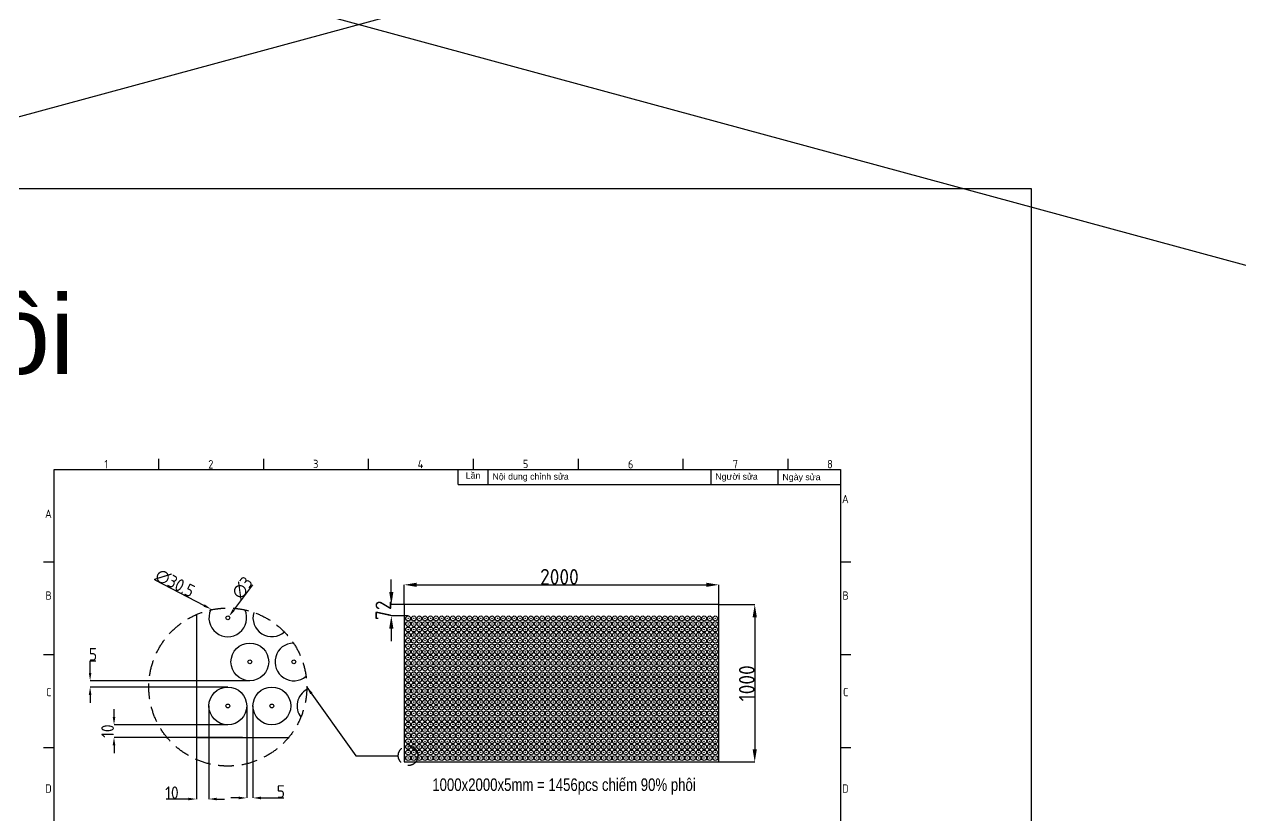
# Model space of a CAD drawing. Header units: millimetres. Extents: x -205945 to -46279, y 28253 to 108078.
# Drawn here: x -103459 to -95726, y 32605 to 37634 of the extents above; entities that cross this region are included whole.
import ezdxf

# ---------------------------------------------------------------- set-up
doc = ezdxf.new("R2010")
doc.units = ezdxf.units.MM
doc.header["$PDMODE"] = 2
doc.linetypes.add('CONTPVMNIL', pattern=[0])
doc.linetypes.add('DASHEDX2', pattern=[1.5, 1, -0.5])
doc.layers.get('0').update_dxf_attribs({"linetype": 'CONTPVMNIL'})
doc.layers.get('DEFPOINTS').update_dxf_attribs({"color": 6})
doc.layers.add('dim', color=82, linetype='Continuous', lineweight=9)
for name, color, linetype in [('FRAME050', 6, 'Continuous'), ('hatch', 4, 'DASHEDX2'), ('MAIN', 7, 'Continuous')]:
    doc.layers.add(name, color=color, linetype=linetype)
doc.styles.add('ISOCP', font='isocp')
doc.styles.add('SLDTEXTSTYLE3', font='TXT', dxfattribs={"width": 0.65, "bigfont": 'bigfont'})
doc.styles.get("Standard").update_dxf_attribs({"font": 'isocp.shx'})
doc.styles.add('style1', font='arial.ttf', dxfattribs={"width": 0.75})
doc.dimstyles.new('Dim20$0', dxfattribs={"dimtxt": 20, "dimasz": 10, "dimexe": 0, "dimexo": 0, "dimgap": 0.6, "dimtad": 1, "dimtoh": 1, "dimdsep": 46, "dimtxsty": 'ISOCP', "dimcen": 0, "dimclrd": 3, "dimclre": 3, "dimclrt": 7, "dimadec": 3, "dimazin": 2, "dimtp": 0.05, "dimtm": 0.05, "dimtfac": 0.7, "dimtofl": 0, "dimtmove": 0, "dimatfit": 3, "dimfxl": 0, "dimtolj": 1, "dimarcsym": 0})
doc.dimstyles.new('Dim20$3', dxfattribs={"dimtxt": 20, "dimasz": 10, "dimexe": 0, "dimexo": 0, "dimgap": 0.6, "dimtad": 1, "dimtoh": 1, "dimdsep": 46, "dimtxsty": 'ISOCP', "dimcen": 0, "dimclrd": 3, "dimclre": 3, "dimclrt": 7, "dimadec": 3, "dimazin": 2, "dimtp": 0.05, "dimtm": 0.05, "dimtfac": 0.7, "dimtofl": 0, "dimtmove": 0, "dimatfit": 3, "dimfxl": 0, "dimtolj": 1, "dimarcsym": 0})
doc.dimstyles.new('Dim7.5', dxfattribs={"dimtxt": 7.5, "dimasz": 4, "dimexe": 0, "dimexo": 0, "dimgap": 1, "dimtad": 1, "dimdsep": 46, "dimtxsty": 'Standard', "dimcen": 0, "dimclrd": 3, "dimclre": 3, "dimclrt": 7, "dimadec": 3, "dimazin": 2, "dimtp": 0.05, "dimtm": 0.05, "dimtfac": 0.7, "dimtofl": 0, "dimtmove": 0, "dimatfit": 3, "dimfxl": 0, "dimtolj": 1, "dimarcsym": 0})

# ---------------------------------------------------------------- blocks, each defined once
blk = doc.blocks.new('*D192')
at = {"color": 3, "lineweight": -2, "ltscale": 30, "transparency": 16777216}
for p, q in [((-101044, 33945.7), (-101044, 34071.7)), ((-100964, 34071.7), (-99124, 34071.7)), ((-99044, 33945.7), (-99044, 34071.7))]:
    blk.add_line(p, q, dxfattribs=at)
at = {"color": 3, "ltscale": 30, "transparency": 16777216}
for points in [[(-100964, 34085), (-100964, 34058.4), (-101044, 34071.7)], [(-99124, 34085), (-99124, 34058.4), (-99044, 34071.7)]]:
    blk.add_solid(points, dxfattribs=at)
at = {"layer": 'DEFPOINTS', "color": 0, "ltscale": 30, "transparency": 16777216}
for p in [(-99044, 34071.7), (-101044, 33945.7), (-99044, 33945.7)]:
    blk.add_point(p, dxfattribs=at)
at = {"color": 7, "ltscale": 30, "transparency": 16777216, "insert": (-100057.1, 34122.3), "char_height": 100, "attachment_point": 5, "style": 'ISOCP'}
blk.add_mtext('\\A1;2000', dxfattribs=at)
blk = doc.blocks.new('*D193')
at = {"color": 3, "lineweight": -2, "ltscale": 30, "transparency": 16777216}
for p, q in [((-99044, 33945.7), (-98815.5, 33945.7)), ((-98815.5, 33865.7), (-98815.5, 33025.7)), ((-99044, 32945.7), (-98815.5, 32945.7))]:
    blk.add_line(p, q, dxfattribs=at)
at = {"color": 3, "ltscale": 30, "transparency": 16777216}
for points in [[(-98828.8, 33865.7), (-98802.1, 33865.7), (-98815.5, 33945.7)], [(-98828.8, 33025.7), (-98802.1, 33025.7), (-98815.5, 32945.7)]]:
    blk.add_solid(points, dxfattribs=at)
at = {"layer": 'DEFPOINTS', "color": 0, "ltscale": 30, "transparency": 16777216}
for p in [(-99044, 33945.7), (-99044, 32945.7), (-98815.5, 32945.7)]:
    blk.add_point(p, dxfattribs=at)
at = {"color": 7, "ltscale": 30, "transparency": 16777216, "insert": (-98866.1, 33445.7), "char_height": 100, "attachment_point": 5, "rotation": 90, "style": 'ISOCP'}
blk.add_mtext('\\A1;1000', dxfattribs=at)
blk = doc.blocks.new('ẢERHAEEH')
at = {"layer": 'FRAME050'}
for p, q in [((-261.36, 213.96), (-261.36, 217.92)), ((-221.76, 213.96), (-221.76, 217.92)), ((-182.16, 213.96), (-182.16, 217.92)), ((-142.56, 213.96), (-142.56, 217.92)), ((-102.96, 213.96), (-102.96, 217.92)), ((-63.36, 213.96), (-63.36, 217.92)), ((-23.76, 213.96), (-23.76, 217.92)), ((-300.96, 178.96), (-304.92, 178.96)), ((0, 178.96), (-3.96, 178.96)), ((-300.96, 143.96), (-304.92, 143.96)), ((0, 143.96), (-3.96, 143.96)), ((-304.92, 108.96), (-300.96, 108.96)), ((-3.96, 108.96), (0, 108.96)), ((-300.96, 73.96), (-304.92, 73.96)), ((0, 73.96), (-3.96, 73.96)), ((-300.96, 38.96), (-304.92, 38.96)), ((0, 38.96), (-3.96, 38.96)), ((-261.36, 0), (-261.36, 3.96)), ((-221.76, 0), (-221.76, 3.96)), ((-182.16, 0), (-182.16, 3.96)), ((-182.16, 0), (-102.96, 0)), ((-174.24, 0), (-174.24, 3.96)), ((-166.32, 0), (-166.32, 3.96)), ((-158.4, 0), (-158.4, 3.96)), ((-150.48, 0), (-150.48, 3.96)), ((-142.56, 3.96), (-142.56, 0)), ((-134.64, 0), (-134.64, 3.96)), ((-126.72, 0), (-126.72, 3.96)), ((-118.8, 0), (-118.8, 3.96)), ((-110.88, 0), (-110.88, 3.96)), ((-102.96, 0), (-102.96, 3.96)), ((-63.36, 0), (-63.36, 3.96)), ((-23.76, 0), (-23.76, 3.96))]:
    blk.add_line(p, q, dxfattribs=at)
at = {"layer": 'MAIN', "color": 7, "linetype": 'Continuous'}
blk.add_lwpolyline([(-300.96, 213.96), (-3.96, 213.96), (-3.96, 3.96), (-300.96, 3.96)], close=True, dxfattribs=at)
at = {"layer": 'FRAME050', "style": 'ISOCP'}
for s, p in [('1', (-281.95, 214.36)), ('2', (-242.72, 214.28)), ('3', (-203.13, 214.42)), ('4', (-163.63, 214.36)), ('5', (-123.93, 214.42)), ('6', (-84.25, 214.28)), ('7', (-44.67, 214.36)), ('8', (-9.03, 214.36)), ('A', (-3.41, 201.17)), ('A', (-304.37, 195.59)), ('B', (-304.21, 164.74)), ('B', (-3.25, 164.74)), ('C', (-303.97, 128.3)), ('C', (-3.01, 128.3)), ('D', (-304.3, 91.87)), ('D', (-3.34, 91.87)), ('E', (-304.05, 55.44)), ('E', (-3.09, 55.44)), ('F', (-304.05, 19.01)), ('1', (-281.95, 0.4)), ('2', (-242.72, 0.32)), ('3', (-203.13, 0.46)), ('6', (-84.25, 0.32)), ('7', (-44.67, 0.4)), ('8', (-9.03, 0.4))]:
    blk.add_text(s, height=3.17, dxfattribs=at).set_placement(p)
blk = doc.blocks.new('*D194')
at = {"color": 3, "lineweight": -2, "ltscale": 50, "transparency": 16777216}
for p, q in [((-102889, 33231.9), (-102889, 33281.9)), ((-102165.5, 33181.9), (-102889, 33181.9)), ((-102071.9, 33101.9), (-102889, 33101.9)), ((-102889, 33051.9), (-102889, 33001.9))]:
    blk.add_line(p, q, dxfattribs=at)
at = {"color": 3, "ltscale": 50, "transparency": 16777216}
for points in [[(-102897.3, 33231.9), (-102880.6, 33231.9), (-102889, 33181.9)], [(-102897.3, 33051.9), (-102880.6, 33051.9), (-102889, 33101.9)]]:
    blk.add_solid(points, dxfattribs=at)
at = {"layer": 'DEFPOINTS', "color": 0, "ltscale": 50, "transparency": 16777216}
for p in [(-102165.5, 33181.9), (-102889, 33101.9), (-102071.9, 33101.9)]:
    blk.add_point(p, dxfattribs=at)
at = {"color": 7, "ltscale": 50, "transparency": 16777216, "insert": (-102929.6, 33141.9), "char_height": 80, "attachment_point": 5, "rotation": 90, "style": 'ISOCP'}
blk.add_mtext('\\A1;10', dxfattribs=at)
blk = doc.blocks.new('*D195')
at = {"color": 3, "lineweight": -2, "ltscale": 50, "transparency": 16777216}
for p, q in [((-102365.5, 33492.2), (-102365.5, 32710.3)), ((-102285.5, 33301.9), (-102285.5, 32710.3)), ((-102415.5, 32710.3), (-102557.1, 32710.3)), ((-102235.5, 32710.3), (-102185.5, 32710.3))]:
    blk.add_line(p, q, dxfattribs=at)
at = {"color": 3, "ltscale": 50, "transparency": 16777216}
for points in [[(-102415.5, 32718.6), (-102415.5, 32702), (-102365.5, 32710.3)], [(-102235.5, 32718.6), (-102235.5, 32702), (-102285.5, 32710.3)]]:
    blk.add_solid(points, dxfattribs=at)
at = {"layer": 'DEFPOINTS', "color": 0, "ltscale": 50, "transparency": 16777216}
for p in [(-102365.5, 33492.2), (-102285.5, 33301.9), (-102365.5, 32710.3)]:
    blk.add_point(p, dxfattribs=at)
at = {"color": 7, "ltscale": 50, "transparency": 16777216, "insert": (-102520.5, 32750.9), "char_height": 80, "attachment_point": 5, "style": 'ISOCP'}
blk.add_mtext('\\A1;10', dxfattribs=at)
blk = doc.blocks.new('*D196')
at = {"color": 3, "lineweight": -2, "ltscale": 50, "transparency": 16777216}
for p, q in [((-102045.5, 33301.9), (-102045.5, 32717.1)), ((-102005.5, 33301.9), (-102005.5, 32717.1)), ((-102095.5, 32717.1), (-102145.5, 32717.1)), ((-101955.5, 32717.1), (-101809.7, 32717.1))]:
    blk.add_line(p, q, dxfattribs=at)
at = {"color": 3, "ltscale": 50, "transparency": 16777216}
for points in [[(-102095.5, 32725.4), (-102095.5, 32708.7), (-102045.5, 32717.1)], [(-101955.5, 32725.4), (-101955.5, 32708.7), (-102005.5, 32717.1)]]:
    blk.add_solid(points, dxfattribs=at)
at = {"layer": 'DEFPOINTS', "color": 0, "ltscale": 50, "transparency": 16777216}
for p in [(-102045.5, 33301.9), (-102005.5, 33301.9), (-102005.5, 32717.1)]:
    blk.add_point(p, dxfattribs=at)
at = {"color": 7, "ltscale": 50, "transparency": 16777216, "insert": (-101828, 32757.7), "char_height": 80, "attachment_point": 5, "style": 'ISOCP'}
blk.add_mtext('\\A1;5', dxfattribs=at)
blk = doc.blocks.new('*D197')
at = {"color": 3, "lineweight": -2, "ltscale": 50, "transparency": 16777216}
for p, q in [((-103040.9, 33511.9), (-103040.9, 33589.3)), ((-103040.9, 33589.3), (-103005, 33589.3)), ((-102025.5, 33461.9), (-103040.9, 33461.9)), ((-102165.5, 33421.9), (-103040.9, 33421.9)), ((-103040.9, 33371.9), (-103040.9, 33321.9))]:
    blk.add_line(p, q, dxfattribs=at)
at = {"color": 3, "ltscale": 50, "transparency": 16777216}
for points in [[(-103049.2, 33511.9), (-103032.6, 33511.9), (-103040.9, 33461.9)], [(-103049.2, 33371.9), (-103032.6, 33371.9), (-103040.9, 33421.9)]]:
    blk.add_solid(points, dxfattribs=at)
at = {"layer": 'DEFPOINTS', "color": 0, "ltscale": 50, "transparency": 16777216}
for p in [(-103040.9, 33421.9), (-102165.5, 33421.9), (-102025.5, 33461.9)]:
    blk.add_point(p, dxfattribs=at)
at = {"color": 7, "ltscale": 50, "transparency": 16777216, "insert": (-103022.7, 33629.9), "char_height": 80, "attachment_point": 5, "style": 'ISOCP'}
blk.add_mtext('\\A1;5', dxfattribs=at)
blk = doc.blocks.new('*D269')
at = {"color": 3, "lineweight": -2, "ltscale": 50, "transparency": 16777216}
blk.add_line((-102628.7, 34102.5), (-102316.3, 33940.2), dxfattribs=at)
blk.add_arc((-102165.5, 33861.9), 120, 152.55175, 155.25911, dxfattribs=at)
at = {"color": 3, "ltscale": 50, "transparency": 16777216}
blk.add_solid([(-102312.5, 33947.6), (-102320.2, 33932.8), (-102271.9, 33917.2)], dxfattribs=at)
at = {"layer": 'DEFPOINTS', "color": 0, "ltscale": 50, "transparency": 16777216}
for p in [(-102271.9, 33917.2), (-102059, 33806.5)]:
    blk.add_point(p, dxfattribs=at)
at = {"color": 7, "ltscale": 50, "transparency": 16777216, "insert": (-102501.5, 34082.1), "char_height": 80, "attachment_point": 5, "rotation": 332.55175, "style": 'ISOCP'}
blk.add_mtext('\\A1;∅30.5', dxfattribs=at)
blk = doc.blocks.new('*D270')
at = {"color": 3, "lineweight": -2, "ltscale": 50, "transparency": 16777216}
blk.add_line((-102008.1, 34071.9), (-102128.3, 33911.5), dxfattribs=at)
at = {"color": 3, "ltscale": 50, "transparency": 16777216}
blk.add_solid([(-102135, 33916.5), (-102121.6, 33906.5), (-102158.3, 33871.5)], dxfattribs=at)
at = {"layer": 'DEFPOINTS', "color": 0, "ltscale": 50, "transparency": 16777216}
for p in [(-102158.3, 33871.5), (-102172.6, 33852.3)]:
    blk.add_point(p, dxfattribs=at)
at = {"color": 7, "ltscale": 50, "transparency": 16777216, "insert": (-102073.2, 34052.8), "char_height": 80, "attachment_point": 5, "rotation": 53.17517, "style": 'ISOCP'}
blk.add_mtext('\\A1;∅3', dxfattribs=at)
blk = doc.blocks.new('*U271')
at = {"ltscale": 30}
for radius in [15.2, 1.5]:
    blk.add_circle((0, 0), radius, dxfattribs=at)
blk = doc.blocks.new('*U272')
at = {"color": 0, "linetype": 'ByBlock', "lineweight": -2, "transparency": 16777216}
for p in [(0, 887.5), (0, 852), (35.5, 887.5), (35.5, 852), (71, 887.5), (71, 852), (106.5, 887.5), (106.5, 852), (142, 887.5), (142, 852), (177.5, 887.5), (177.5, 852), (213, 887.5), (213, 852), (248.5, 887.5), (248.5, 852), (284, 887.5), (284, 852), (319.5, 887.5), (319.5, 852), (355, 887.5), (355, 852), (390.5, 887.5), (390.5, 852), (426, 887.5), (426, 852), (461.5, 887.5), (461.5, 852), (497, 887.5), (497, 852), (532.5, 887.5), (532.5, 852), (568, 887.5), (568, 852), (603.5, 887.5), (603.5, 852), (639, 887.5), (639, 852), (674.5, 887.5), (674.5, 852), (710, 887.5), (710, 852), (745.5, 887.5), (745.5, 852), (781, 887.5), (781, 852), (816.5, 887.5), (816.5, 852), (852, 887.5), (852, 852), (887.5, 887.5), (887.5, 852), (923, 887.5), (923, 852), (958.5, 887.5), (958.5, 852), (994, 887.5), (994, 852), (1029.5, 887.5), (1029.5, 852), (1065, 887.5), (1065, 852), (1100.5, 887.5), (1100.5, 852), (1136, 887.5), (1136, 852), (1171.5, 887.5), (1171.5, 852), (1207, 887.5), (1207, 852), (1242.5, 887.5), (1242.5, 852), (1278, 887.5), (1278, 852), (1313.5, 887.5), (1313.5, 852), (1349, 887.5), (1349, 852), (1384.5, 887.5), (1384.5, 852), (1420, 887.5), (1420, 852), (1455.5, 887.5), (1455.5, 852), (1491, 887.5), (1491, 852), (1526.5, 887.5), (1526.5, 852), (1562, 887.5), (1562, 852), (1597.5, 887.5), (1597.5, 852), (1633, 887.5), (1633, 852), (1668.5, 887.5), (1668.5, 852), (1704, 887.5), (1704, 852), (1739.5, 887.5), (1739.5, 852), (1775, 887.5), (1775, 852), (1810.5, 887.5), (1810.5, 852), (1846, 887.5), (1846, 852), (1881.5, 887.5), (1881.5, 852), (1917, 887.5), (1917, 852), (1952.5, 887.5), (1952.5, 852), (0, 816.5), (0, 781), (35.5, 816.5), (35.5, 781), (71, 816.5), (71, 781), (106.5, 781), (106.5, 816.5), (142, 816.5), (142, 781), (177.5, 816.5), (177.5, 781), (213, 816.5), (213, 781), (248.5, 816.5), (248.5, 781), (284, 816.5), (284, 781), (319.5, 816.5), (319.5, 781), (355, 816.5), (355, 781), (390.5, 816.5), (390.5, 781), (426, 816.5), (426, 781), (461.5, 816.5), (461.5, 781), (497, 816.5), (497, 781), (532.5, 816.5), (532.5, 781), (568, 816.5), (568, 781), (603.5, 816.5), (603.5, 781), (639, 816.5), (639, 781), (674.5, 816.5), (674.5, 781), (710, 816.5), (710, 781), (745.5, 816.5), (745.5, 781), (781, 816.5), (781, 781), (816.5, 816.5), (816.5, 781), (852, 816.5), (852, 781), (887.5, 816.5), (887.5, 781), (923, 816.5), (923, 781), (958.5, 816.5), (958.5, 781), (994, 816.5), (994, 781), (1029.5, 816.5), (1029.5, 781), (1065, 816.5), (1065, 781), (1100.5, 816.5), (1100.5, 781), (1136, 816.5), (1136, 781), (1171.5, 816.5), (1171.5, 781), (1207, 816.5), (1207, 781), (1242.5, 816.5), (1242.5, 781), (1278, 816.5), (1278, 781), (1313.5, 816.5), (1313.5, 781), (1349, 816.5), (1349, 781), (1384.5, 816.5), (1384.5, 781), (1420, 816.5), (1420, 781), (1455.5, 816.5), (1455.5, 781), (1491, 816.5), (1491, 781), (1526.5, 816.5), (1526.5, 781), (1562, 816.5), (1562, 781), (1597.5, 816.5), (1597.5, 781), (1633, 816.5), (1633, 781), (1668.5, 816.5), (1668.5, 781), (1704, 816.5), (1704, 781), (1739.5, 816.5), (1739.5, 781), (1775, 816.5), (1775, 781), (1810.5, 816.5), (1810.5, 781), (1846, 816.5), (1846, 781), (1881.5, 816.5), (1881.5, 781), (1917, 816.5), (1917, 781), (1952.5, 816.5), (1952.5, 781), (0, 745.5), (0, 710), (35.5, 745.5), (35.5, 710), (71, 745.5), (71, 710), (106.5, 745.5), (106.5, 710), (142, 745.5), (142, 710), (177.5, 745.5), (177.5, 710), (213, 745.5), (213, 710), (248.5, 745.5), (248.5, 710), (284, 745.5), (284, 710), (319.5, 745.5), (319.5, 710), (355, 745.5), (355, 710), (390.5, 745.5), (390.5, 710), (426, 745.5), (426, 710), (461.5, 745.5), (461.5, 710), (497, 745.5), (497, 710), (532.5, 745.5), (532.5, 710), (568, 745.5), (568, 710), (603.5, 745.5), (603.5, 710), (639, 745.5), (639, 710), (674.5, 745.5), (674.5, 710), (710, 745.5), (710, 710), (745.5, 745.5), (745.5, 710), (781, 745.5), (781, 710), (816.5, 745.5), (816.5, 710), (852, 745.5), (852, 710), (887.5, 745.5), (887.5, 710), (923, 745.5), (923, 710), (958.5, 745.5), (958.5, 710), (994, 745.5), (994, 710), (1029.5, 745.5), (1029.5, 710), (1065, 745.5), (1065, 710), (1100.5, 745.5), (1100.5, 710), (1136, 745.5), (1136, 710), (1171.5, 745.5), (1171.5, 710), (1207, 745.5), (1207, 710), (1242.5, 745.5), (1242.5, 710), (1278, 745.5), (1278, 710), (1313.5, 745.5), (1313.5, 710), (1349, 745.5), (1349, 710), (1384.5, 745.5), (1384.5, 710), (1420, 745.5), (1420, 710), (1455.5, 745.5), (1455.5, 710), (1491, 745.5), (1491, 710), (1526.5, 745.5), (1526.5, 710), (1562, 745.5), (1562, 710), (1597.5, 745.5), (1597.5, 710), (1633, 745.5), (1633, 710), (1668.5, 745.5), (1668.5, 710), (1704, 745.5), (1704, 710), (1739.5, 745.5), (1739.5, 710), (1775, 745.5), (1775, 710), (1810.5, 745.5), (1810.5, 710), (1846, 745.5), (1846, 710), (1881.5, 745.5), (1881.5, 710), (1917, 745.5), (1917, 710), (1952.5, 745.5), (1952.5, 710), (0, 674.5), (0, 639), (0, 603.5), (35.5, 674.5), (35.5, 639), (35.5, 603.5), (71, 674.5), (71, 639), (71, 603.5), (106.5, 674.5), (106.5, 639), (106.5, 603.5), (142, 674.5), (142, 639), (142, 603.5), (177.5, 674.5), (177.5, 639), (177.5, 603.5), (213, 674.5), (213, 639), (213, 603.5), (248.5, 674.5), (248.5, 639), (248.5, 603.5), (284, 674.5), (284, 639), (284, 603.5), (319.5, 674.5), (319.5, 639), (319.5, 603.5), (355, 674.5), (355, 639), (355, 603.5), (390.5, 674.5), (390.5, 639), (390.5, 603.5), (426, 674.5), (426, 639), (426, 603.5), (461.5, 674.5), (461.5, 639), (461.5, 603.5), (497, 674.5), (497, 639), (497, 603.5), (532.5, 674.5), (532.5, 639), (532.5, 603.5), (568, 674.5), (568, 639), (568, 603.5), (603.5, 674.5), (603.5, 639), (603.5, 603.5), (639, 674.5), (639, 639), (639, 603.5), (674.5, 674.5), (674.5, 639), (674.5, 603.5), (710, 674.5), (710, 639), (710, 603.5), (745.5, 674.5), (745.5, 639), (745.5, 603.5), (781, 674.5), (781, 639), (781, 603.5), (816.5, 674.5), (816.5, 639), (816.5, 603.5), (852, 674.5), (852, 639), (852, 603.5), (887.5, 674.5), (887.5, 639), (887.5, 603.5), (923, 674.5), (923, 639), (923, 603.5), (958.5, 674.5), (958.5, 639), (958.5, 603.5), (994, 674.5), (994, 639), (994, 603.5), (1029.5, 674.5), (1029.5, 639), (1029.5, 603.5), (1065, 674.5), (1065, 639), (1065, 603.5), (1100.5, 674.5), (1100.5, 639), (1100.5, 603.5), (1136, 674.5), (1136, 639), (1136, 603.5), (1171.5, 674.5), (1171.5, 639), (1171.5, 603.5), (1207, 674.5), (1207, 639), (1207, 603.5), (1242.5, 674.5), (1242.5, 639), (1242.5, 603.5), (1278, 674.5), (1278, 639), (1278, 603.5), (1313.5, 674.5), (1313.5, 639), (1313.5, 603.5), (1349, 674.5), (1349, 639), (1349, 603.5), (1384.5, 674.5), (1384.5, 639), (1384.5, 603.5), (1420, 674.5), (1420, 639), (1420, 603.5), (1455.5, 674.5), (1455.5, 639), (1455.5, 603.5), (1491, 674.5), (1491, 639), (1491, 603.5), (1526.5, 674.5), (1526.5, 639), (1526.5, 603.5), (1562, 674.5), (1562, 639), (1562, 603.5), (1597.5, 674.5), (1597.5, 639), (1597.5, 603.5), (1633, 674.5), (1633, 639), (1633, 603.5), (1668.5, 674.5), (1668.5, 639), (1668.5, 603.5), (1704, 674.5), (1704, 639), (1704, 603.5), (1739.5, 674.5), (1739.5, 639), (1739.5, 603.5), (1775, 674.5), (1775, 639), (1775, 603.5), (1810.5, 674.5), (1810.5, 639), (1810.5, 603.5), (1846, 674.5), (1846, 639), (1846, 603.5), (1881.5, 674.5), (1881.5, 639), (1881.5, 603.5), (1917, 674.5), (1917, 639), (1917, 603.5), (1952.5, 674.5), (1952.5, 639), (1952.5, 603.5), (0, 568), (0, 532.5), (35.5, 568), (35.5, 532.5), (71, 568), (71, 532.5), (106.5, 568), (106.5, 532.5), (142, 568), (142, 532.5), (177.5, 568), (177.5, 532.5), (213, 568), (213, 532.5), (248.5, 568), (248.5, 532.5), (284, 568), (284, 532.5), (319.5, 568), (319.5, 532.5), (355, 568), (355, 532.5), (390.5, 568), (390.5, 532.5), (426, 568), (426, 532.5), (461.5, 568), (461.5, 532.5), (497, 568), (497, 532.5), (532.5, 568), (532.5, 532.5), (568, 568), (568, 532.5), (603.5, 568), (603.5, 532.5), (639, 568), (639, 532.5), (674.5, 568), (674.5, 532.5), (710, 568), (710, 532.5), (745.5, 568), (745.5, 532.5), (781, 568), (781, 532.5), (816.5, 568), (816.5, 532.5), (852, 568), (852, 532.5), (887.5, 568), (887.5, 532.5), (923, 568), (923, 532.5), (958.5, 568), (958.5, 532.5), (994, 568), (994, 532.5), (1029.5, 568), (1029.5, 532.5), (1065, 568), (1065, 532.5), (1100.5, 568), (1100.5, 532.5), (1136, 568), (1136, 532.5), (1171.5, 568), (1171.5, 532.5), (1207, 568), (1207, 532.5), (1242.5, 568), (1242.5, 532.5), (1278, 568), (1278, 532.5), (1313.5, 568), (1313.5, 532.5), (1349, 568), (1349, 532.5), (1384.5, 568), (1384.5, 532.5), (1420, 568), (1420, 532.5), (1455.5, 568), (1455.5, 532.5), (1491, 568), (1491, 532.5), (1526.5, 568), (1526.5, 532.5), (1562, 568), (1562, 532.5), (1597.5, 568), (1597.5, 532.5), (1633, 568), (1633, 532.5), (1668.5, 568), (1668.5, 532.5), (1704, 568), (1704, 532.5), (1739.5, 568), (1739.5, 532.5), (1775, 568), (1775, 532.5), (1810.5, 568), (1810.5, 532.5), (1846, 568), (1846, 532.5), (1881.5, 568), (1881.5, 532.5), (1917, 568), (1917, 532.5), (1952.5, 568), (1952.5, 532.5), (0, 497), (0, 461.5), (35.5, 497), (35.5, 461.5), (71, 497), (71, 461.5), (106.5, 497), (106.5, 461.5), (142, 497), (142, 461.5), (177.5, 497), (177.5, 461.5), (213, 497), (213, 461.5), (248.5, 497), (248.5, 461.5), (284, 497), (284, 461.5), (319.5, 461.5), (319.5, 497), (355, 497), (355, 461.5), (390.5, 461.5), (390.5, 497), (426, 497), (426, 461.5), (461.5, 461.5), (461.5, 497), (497, 497), (497, 461.5), (532.5, 497), (532.5, 461.5), (568, 497), (568, 461.5), (603.5, 497), (603.5, 461.5), (639, 497), (639, 461.5), (674.5, 497), (674.5, 461.5), (710, 497), (710, 461.5), (745.5, 497), (745.5, 461.5), (781, 497), (781, 461.5), (816.5, 497), (816.5, 461.5), (852, 497), (852, 461.5), (887.5, 497), (887.5, 461.5), (923, 497), (923, 461.5), (958.5, 497), (958.5, 461.5), (994, 497), (994, 461.5), (1029.5, 497), (1029.5, 461.5), (1065, 497), (1065, 461.5), (1100.5, 497), (1100.5, 461.5), (1136, 497), (1136, 461.5), (1171.5, 497), (1171.5, 461.5), (1207, 497), (1207, 461.5), (1242.5, 497), (1242.5, 461.5), (1278, 497), (1278, 461.5), (1313.5, 497), (1313.5, 461.5), (1349, 497), (1349, 461.5), (1384.5, 497), (1384.5, 461.5), (1420, 497), (1420, 461.5), (1455.5, 497), (1455.5, 461.5), (1491, 497), (1491, 461.5), (1526.5, 497), (1526.5, 461.5), (1562, 497), (1562, 461.5), (1597.5, 497), (1597.5, 461.5), (1633, 497), (1633, 461.5), (1668.5, 497), (1668.5, 461.5), (1704, 497), (1704, 461.5), (1739.5, 497), (1739.5, 461.5), (1775, 497), (1775, 461.5), (1810.5, 497), (1810.5, 461.5), (1846, 497), (1846, 461.5), (1881.5, 497), (1881.5, 461.5), (1917, 497), (1917, 461.5), (1952.5, 497), (1952.5, 461.5), (0, 426), (0, 390.5), (35.5, 426), (35.5, 390.5), (71, 426), (71, 390.5), (106.5, 426), (106.5, 390.5), (142, 426), (142, 390.5), (177.5, 426), (177.5, 390.5), (213, 426), (213, 390.5), (248.5, 426), (248.5, 390.5), (284, 426), (284, 390.5), (319.5, 426), (319.5, 390.5), (355, 426), (355, 390.5), (390.5, 426), (390.5, 390.5), (426, 426), (426, 390.5), (461.5, 426), (461.5, 390.5), (497, 426), (497, 390.5), (532.5, 426), (532.5, 390.5), (568, 426), (568, 390.5), (603.5, 426), (603.5, 390.5), (639, 426), (639, 390.5), (674.5, 426), (674.5, 390.5), (710, 426), (710, 390.5), (745.5, 426), (745.5, 390.5), (781, 426), (781, 390.5), (816.5, 426), (816.5, 390.5), (852, 426), (852, 390.5), (887.5, 426), (887.5, 390.5), (923, 426), (923, 390.5), (958.5, 426), (958.5, 390.5), (994, 426), (994, 390.5), (1029.5, 426), (1029.5, 390.5), (1065, 426), (1065, 390.5), (1100.5, 426), (1100.5, 390.5), (1136, 426), (1136, 390.5), (1171.5, 426), (1171.5, 390.5), (1207, 426), (1207, 390.5), (1242.5, 426), (1242.5, 390.5), (1278, 426), (1278, 390.5), (1313.5, 426), (1313.5, 390.5), (1349, 426), (1349, 390.5), (1384.5, 426), (1384.5, 390.5), (1420, 426), (1420, 390.5), (1455.5, 426), (1455.5, 390.5), (1491, 426), (1491, 390.5), (1526.5, 426), (1526.5, 390.5), (1562, 426), (1562, 390.5), (1597.5, 426), (1597.5, 390.5), (1633, 426), (1633, 390.5), (1668.5, 426), (1668.5, 390.5), (1704, 426), (1704, 390.5), (1739.5, 426), (1739.5, 390.5), (1775, 426), (1775, 390.5), (1810.5, 426), (1810.5, 390.5), (1846, 426), (1846, 390.5), (1881.5, 426), (1881.5, 390.5), (1917, 426), (1917, 390.5), (1952.5, 426), (1952.5, 390.5), (0, 355), (0, 319.5), (35.5, 355), (35.5, 319.5), (71, 355), (71, 319.5), (106.5, 355), (106.5, 319.5), (142, 355), (142, 319.5), (177.5, 355), (177.5, 319.5), (213, 355), (213, 319.5), (248.5, 355), (248.5, 319.5), (284, 355), (284, 319.5), (319.5, 355), (319.5, 319.5), (355, 355), (355, 319.5), (390.5, 355), (390.5, 319.5), (426, 355), (426, 319.5), (461.5, 355), (461.5, 319.5), (497, 355), (497, 319.5), (532.5, 355), (532.5, 319.5), (568, 355), (568, 319.5), (603.5, 355), (603.5, 319.5), (639, 355), (639, 319.5), (674.5, 355), (674.5, 319.5), (710, 355), (710, 319.5), (745.5, 355), (745.5, 319.5), (781, 355), (781, 319.5), (816.5, 355), (816.5, 319.5), (852, 355), (852, 319.5), (887.5, 355), (887.5, 319.5), (923, 355), (923, 319.5), (958.5, 355), (958.5, 319.5), (994, 355), (994, 319.5), (1029.5, 355), (1029.5, 319.5), (1065, 355), (1065, 319.5), (1100.5, 355), (1100.5, 319.5), (1136, 355), (1136, 319.5), (1171.5, 355), (1171.5, 319.5), (1207, 355), (1207, 319.5), (1242.5, 355), (1242.5, 319.5), (1278, 355), (1278, 319.5), (1313.5, 355), (1313.5, 319.5), (1349, 355), (1349, 319.5), (1384.5, 355), (1384.5, 319.5), (1420, 355), (1420, 319.5), (1455.5, 355), (1455.5, 319.5), (1491, 355), (1491, 319.5), (1526.5, 355), (1526.5, 319.5), (1562, 355), (1562, 319.5), (1597.5, 355), (1597.5, 319.5), (1633, 355), (1633, 319.5), (1668.5, 355), (1668.5, 319.5), (1704, 355), (1704, 319.5), (1739.5, 355), (1739.5, 319.5), (1775, 355), (1775, 319.5), (1810.5, 355), (1810.5, 319.5), (1846, 355), (1846, 319.5), (1881.5, 355), (1881.5, 319.5), (1917, 355), (1917, 319.5), (1952.5, 355), (1952.5, 319.5), (0, 284), (0, 248.5), (35.5, 284), (35.5, 248.5), (71, 284), (71, 248.5), (106.5, 284), (106.5, 248.5), (142, 284), (142, 248.5), (177.5, 284), (177.5, 248.5), (213, 284), (213, 248.5), (248.5, 284), (248.5, 248.5), (284, 284), (284, 248.5), (319.5, 284), (319.5, 248.5), (355, 284), (355, 248.5), (390.5, 284), (390.5, 248.5), (426, 284), (426, 248.5), (461.5, 284), (461.5, 248.5), (497, 284), (497, 248.5), (532.5, 284), (532.5, 248.5), (568, 284), (568, 248.5), (603.5, 284), (603.5, 248.5), (639, 284), (639, 248.5), (674.5, 284), (674.5, 248.5), (710, 284), (710, 248.5), (745.5, 284), (745.5, 248.5), (781, 284), (781, 248.5), (816.5, 284), (816.5, 248.5), (852, 284), (852, 248.5), (887.5, 284), (887.5, 248.5), (923, 284), (923, 248.5), (958.5, 284), (958.5, 248.5), (994, 284), (994, 248.5), (1029.5, 284), (1029.5, 248.5), (1065, 284), (1065, 248.5), (1100.5, 284), (1100.5, 248.5), (1136, 284), (1136, 248.5), (1171.5, 284), (1171.5, 248.5), (1207, 284), (1207, 248.5), (1242.5, 284), (1242.5, 248.5), (1278, 284), (1278, 248.5), (1313.5, 284), (1313.5, 248.5), (1349, 284), (1349, 248.5), (1384.5, 284), (1384.5, 248.5), (1420, 284), (1420, 248.5), (1455.5, 284), (1455.5, 248.5), (1491, 284), (1491, 248.5), (1526.5, 284), (1526.5, 248.5), (1562, 284), (1562, 248.5), (1597.5, 284), (1597.5, 248.5), (1633, 284), (1633, 248.5), (1668.5, 284), (1668.5, 248.5), (1704, 284), (1704, 248.5), (1739.5, 284), (1739.5, 248.5), (1775, 284), (1775, 248.5), (1810.5, 284), (1810.5, 248.5), (1846, 284), (1846, 248.5), (1881.5, 284), (1881.5, 248.5), (1917, 284), (1917, 248.5), (1952.5, 284), (1952.5, 248.5), (0, 213), (0, 177.5), (0, 142), (35.5, 213), (35.5, 177.5), (35.5, 142), (71, 213), (71, 177.5), (71, 142), (106.5, 213), (106.5, 177.5), (106.5, 142), (142, 213), (142, 177.5), (142, 142), (177.5, 213), (177.5, 177.5), (177.5, 142), (213, 213), (213, 177.5), (213, 142), (248.5, 213), (248.5, 177.5), (248.5, 142), (284, 213), (284, 177.5), (284, 142), (319.5, 213), (319.5, 177.5), (319.5, 142), (355, 213), (355, 177.5), (355, 142), (390.5, 213), (390.5, 177.5), (390.5, 142), (426, 213), (426, 177.5), (426, 142), (461.5, 213), (461.5, 177.5), (461.5, 142), (497, 213), (497, 177.5), (497, 142), (532.5, 213), (532.5, 177.5), (532.5, 142), (568, 213), (568, 177.5), (568, 142), (603.5, 213), (603.5, 177.5), (603.5, 142), (639, 213), (639, 177.5), (639, 142), (674.5, 213), (674.5, 177.5), (674.5, 142), (710, 213), (710, 177.5), (710, 142), (745.5, 213), (745.5, 177.5), (745.5, 142), (781, 213), (781, 177.5), (781, 142), (816.5, 213), (816.5, 177.5), (816.5, 142), (852, 213), (852, 177.5), (852, 142), (887.5, 213), (887.5, 177.5), (887.5, 142), (923, 213), (923, 177.5), (923, 142), (958.5, 213), (958.5, 177.5), (958.5, 142), (994, 213), (994, 177.5), (994, 142), (1029.5, 213), (1029.5, 177.5), (1029.5, 142), (1065, 213), (1065, 177.5), (1065, 142), (1100.5, 213), (1100.5, 177.5), (1100.5, 142), (1136, 213), (1136, 177.5), (1136, 142), (1171.5, 213), (1171.5, 177.5), (1171.5, 142), (1207, 213), (1207, 177.5), (1207, 142), (1242.5, 213), (1242.5, 177.5), (1242.5, 142), (1278, 213), (1278, 177.5), (1278, 142), (1313.5, 213), (1313.5, 177.5), (1313.5, 142), (1349, 213), (1349, 177.5), (1349, 142), (1384.5, 213), (1384.5, 177.5), (1384.5, 142), (1420, 213), (1420, 177.5), (1420, 142), (1455.5, 213), (1455.5, 177.5), (1455.5, 142), (1491, 213), (1491, 177.5), (1491, 142), (1526.5, 213), (1526.5, 177.5), (1526.5, 142), (1562, 213), (1562, 177.5), (1562, 142), (1597.5, 213), (1597.5, 177.5), (1597.5, 142), (1633, 213), (1633, 177.5), (1633, 142), (1668.5, 213), (1668.5, 177.5), (1668.5, 142), (1704, 213), (1704, 177.5), (1704, 142), (1739.5, 213), (1739.5, 177.5), (1739.5, 142), (1775, 213), (1775, 177.5), (1775, 142), (1810.5, 213), (1810.5, 177.5), (1810.5, 142), (1846, 213), (1846, 177.5), (1846, 142), (1881.5, 213), (1881.5, 177.5), (1881.5, 142), (1917, 213), (1917, 177.5), (1917, 142), (1952.5, 213), (1952.5, 177.5), (1952.5, 142), (0, 106.5), (0, 71), (35.5, 106.5), (35.5, 71), (71, 106.5), (71, 71), (106.5, 106.5), (106.5, 71), (142, 106.5), (142, 71), (177.5, 106.5), (177.5, 71), (213, 106.5), (213, 71), (248.5, 106.5), (248.5, 71), (284, 106.5), (284, 71), (319.5, 106.5), (319.5, 71), (355, 106.5), (355, 71), (390.5, 106.5), (390.5, 71), (426, 106.5), (426, 71), (461.5, 106.5), (461.5, 71), (497, 106.5), (497, 71), (532.5, 106.5), (532.5, 71), (568, 106.5), (568, 71), (603.5, 106.5), (603.5, 71), (639, 106.5), (639, 71), (674.5, 106.5), (674.5, 71), (710, 106.5), (710, 71), (745.5, 106.5), (745.5, 71), (781, 106.5), (781, 71), (816.5, 106.5), (816.5, 71), (852, 106.5), (852, 71), (887.5, 106.5), (887.5, 71), (923, 106.5), (923, 71), (958.5, 106.5), (958.5, 71), (994, 106.5), (994, 71), (1029.5, 106.5), (1029.5, 71), (1065, 106.5), (1065, 71), (1100.5, 106.5), (1100.5, 71), (1136, 106.5), (1136, 71), (1171.5, 106.5), (1171.5, 71), (1207, 106.5), (1207, 71), (1242.5, 106.5), (1242.5, 71), (1278, 106.5), (1278, 71), (1313.5, 106.5), (1313.5, 71), (1349, 106.5), (1349, 71), (1384.5, 106.5), (1384.5, 71), (1420, 106.5), (1420, 71), (1455.5, 106.5), (1455.5, 71), (1491, 106.5), (1491, 71), (1526.5, 106.5), (1526.5, 71), (1562, 106.5), (1562, 71), (1597.5, 106.5), (1597.5, 71), (1633, 106.5), (1633, 71), (1668.5, 106.5), (1668.5, 71), (1704, 106.5), (1704, 71), (1739.5, 106.5), (1739.5, 71), (1775, 106.5), (1775, 71), (1810.5, 106.5), (1810.5, 71), (1846, 106.5), (1846, 71), (1881.5, 106.5), (1881.5, 71), (1917, 106.5), (1917, 71), (1952.5, 106.5), (1952.5, 71), (0, 35.5), (0, 0), (35.5, 35.5), (35.5, 0), (71, 35.5), (71, 0), (106.5, 35.5), (106.5, 0), (142, 35.5), (142, 0), (177.5, 35.5), (177.5, 0), (213, 35.5), (213, 0), (248.5, 35.5), (248.5, 0), (284, 35.5), (284, 0), (319.5, 35.5), (319.5, 0), (355, 35.5), (355, 0), (390.5, 35.5), (390.5, 0), (426, 35.5), (426, 0), (461.5, 35.5), (461.5, 0), (497, 35.5), (497, 0), (532.5, 35.5), (532.5, 0), (568, 35.5), (568, 0), (603.5, 35.5), (603.5, 0), (639, 35.5), (639, 0), (674.5, 35.5), (674.5, 0), (710, 35.5), (710, 0), (745.5, 35.5), (745.5, 0), (781, 35.5), (781, 0), (816.5, 35.5), (816.5, 0), (852, 35.5), (852, 0), (887.5, 35.5), (887.5, 0), (923, 35.5), (923, 0), (958.5, 35.5), (958.5, 0), (994, 35.5), (994, 0), (1029.5, 35.5), (1029.5, 0), (1065, 35.5), (1065, 0), (1100.5, 35.5), (1100.5, 0), (1136, 35.5), (1136, 0), (1171.5, 35.5), (1171.5, 0), (1207, 35.5), (1207, 0), (1242.5, 35.5), (1242.5, 0), (1278, 35.5), (1278, 0), (1313.5, 35.5), (1313.5, 0), (1349, 35.5), (1349, 0), (1384.5, 35.5), (1384.5, 0), (1420, 35.5), (1420, 0), (1455.5, 35.5), (1455.5, 0), (1491, 35.5), (1491, 0), (1526.5, 35.5), (1526.5, 0), (1562, 35.5), (1562, 0), (1597.5, 35.5), (1597.5, 0), (1633, 35.5), (1633, 0), (1668.5, 35.5), (1668.5, 0), (1704, 35.5), (1704, 0), (1739.5, 35.5), (1739.5, 0), (1775, 35.5), (1775, 0), (1810.5, 35.5), (1810.5, 0), (1846, 35.5), (1846, 0), (1881.5, 35.5), (1881.5, 0), (1917, 35.5), (1917, 0), (1952.5, 35.5), (1952.5, 0)]:
    blk.add_blockref('*U271', p, dxfattribs=at)
blk = doc.blocks.new('*D273')
at = {"color": 3, "lineweight": -2, "ltscale": 30, "transparency": 16777216}
for p, q in [((-101126, 34025.7), (-101126, 34105.7)), ((-101018.4, 33945.7), (-101126, 33945.7)), ((-101018.7, 33873.7), (-101126, 33873.7)), ((-101126, 33793.7), (-101126, 33713.7))]:
    blk.add_line(p, q, dxfattribs=at)
at = {"color": 3, "ltscale": 30, "transparency": 16777216}
for points in [[(-101139.4, 34025.7), (-101112.7, 34025.7), (-101126, 33945.7)], [(-101139.4, 33793.7), (-101112.7, 33793.7), (-101126, 33873.7)]]:
    blk.add_solid(points, dxfattribs=at)
at = {"layer": 'DEFPOINTS', "color": 0, "ltscale": 30, "transparency": 16777216}
for p in [(-101126, 33873.7), (-101018.7, 33873.7), (-101018.4, 33945.7)]:
    blk.add_point(p, dxfattribs=at)
at = {"color": 7, "ltscale": 30, "transparency": 16777216, "insert": (-101176.6, 33909.7), "char_height": 100, "attachment_point": 5, "rotation": 90, "style": 'ISOCP'}
blk.add_mtext('\\A1;72', dxfattribs=at)

msp = doc.modelspace()

# ---------------------------------------------------------------- linework, layer by layer
at = {"ltscale": 30}
for p, q in [((-135875.365, 47014.308), (-66788.624, 28252.757)), ((-135875.365, 28252.757), (-66788.624, 47014.308))]:
    msp.add_line(p, q, dxfattribs=at)
for points in [[(-112702.015, 36590.465), (-97059.175, 36590.465), (-97059.175, 30931.2), (-112702.015, 30931.2)], [(-101043.96, 32945.717), (-99043.96, 32945.717), (-99043.96, 33945.717), (-101043.96, 33945.717)]]:
    msp.add_lwpolyline(points, close=True, dxfattribs=at)
msp.add_lwpolyline([(-102365.456, 33882.502), (-102365.456, 33101.856), (-101778.422, 33101.856)], dxfattribs=at)
for centre, radius in [((-102165.456, 33861.856), 12), ((-102025.456, 33581.856), 120), ((-102025.456, 33581.856), 12), ((-101745.456, 33581.856), 12), ((-102165.456, 33301.856), 120), ((-101885.456, 33301.856), 120), ((-102165.456, 33301.856), 12), ((-101885.456, 33301.856), 12)]:
    msp.add_circle(centre, radius, dxfattribs=at)
for centre, start, end in [((-102165.456, 33861.856), 155.2591111, 24.7408889), ((-101885.456, 33861.856), 163.3877209, 311.6698945), ((-101745.456, 33581.856), 91.4735301, 310.235386), ((-101605.456, 33301.856), 118.921129, 216.8893569)]:
    msp.add_arc(centre, 120, start, end, dxfattribs=at)
at = {"layer": 'hatch', "ltscale": 100}
for centre, radius in [((-102165.456, 33421.856), 502.19), ((-101018.96, 32985.717), 62.774)]:
    msp.add_circle(centre, radius, dxfattribs=at)
at = {"layer": 'MAIN'}
for p, q in [((-100701.556, 34709.42, 0), (-100701.556, 34805.42, 0)), ((-100509.556, 34709.42, 0), (-100509.556, 34805.42, 0)), ((-99093.003, 34709.42, 0), (-99093.003, 34805.42, 0)), ((-98666.316, 34709.42, 0), (-98666.316, 34805.42, 0)), ((-100701.556, 34709.42, 0), (-98270.316, 34709.42, 0))]:
    msp.add_line(p, q, dxfattribs=at)

# ---------------------------------------------------------------- block references
at = {"xscale": 16.83501683501684, "yscale": 16.83501683501684, "zscale": 16.83501683501684}
msp.add_blockref('ẢERHAEEH', (-98203.649, 31203.4, 0), dxfattribs=at)
msp.add_blockref('*U272', (-101018.71, 32970.967))

# ---------------------------------------------------------------- texts
at = {"ltscale": 30, "attachment_point": 1, "style": 'style1'}
for s, insert, char_height, width in [('{\\W1;Layout cắt phôi}', (-107877.209, 35911.791), 500, 7406.485), ('1000x2000x5mm = 1456pcs chiếm 90% phôi', (-100865.589, 32841.444), 80, 2109.29244)]:
    msp.add_mtext(s, dxfattribs=dict(at, insert=insert, char_height=char_height, width=width))
at = {"insert": (-100653.223, 34786.487, 0), "char_height": 40, "width": 24.50884, "attachment_point": 1}
msp.add_mtext('{\\fArial|b0|i0|c0|p34;Lần}', dxfattribs=at)
at = {"color": 0, "char_height": 40, "width": 733.01371, "attachment_point": 1, "style": 'SLDTEXTSTYLE3'}
for s, insert in [('{\\fArial|b0|i0|c0|p34;\\W1;\\C256;Nội dung chỉnh sửa}', (-100482.758, 34779.875, 0)), ('{\\fArial|b0|i0|c0|p34;\\W1;\\C256;Người sửa}', (-99066.205, 34779.875, 0)), ('{\\fArial|b0|i0|c0|p34;\\W1;\\C256;Ngày sửa}', (-98639.518, 34776.407, 0))]:
    msp.add_mtext(s, dxfattribs=dict(at, insert=insert))

# ---------------------------------------------------------------- dimensions: what is measured, and where the dimension line sits
at = {"ltscale": 50}
dim = msp.add_diameter_dim_2p(p1=(-102058.964, 33806.542), p2=(-102271.947, 33917.17), text='<>.5', dimstyle='Dim20$3', override={"dimtxt": 80, "dimasz": 50, "dimtad": 3, "dimtoh": 0, "dimlfac": 0.125}, dxfattribs=at)
dim.commit()
dim.dimension.update_dxf_attribs({"geometry": '*D269', "text_midpoint": (-102520.184, 34046.109), "dimtype": 163})
at = {"ltscale": 30}
dim = msp.add_linear_dim(base=(-99043.96, 34071.714), p1=(-101043.96, 33945.717), p2=(-99043.96, 33945.717), dimstyle='Dim20$0', override={"dimtxt": 100, "dimasz": 80}, dxfattribs=at)
dim.commit()
dim.dimension.update_dxf_attribs({"geometry": '*D192', "text_midpoint": (-100057.061, 34071.714), "dimtype": 160})
at = {"ltscale": 50}
dim = msp.add_diameter_dim_2p(p1=(-102172.648, 33852.25), p2=(-102158.263, 33871.462), dimstyle='Dim20$3', override={"dimtxt": 80, "dimasz": 50, "dimtad": 3, "dimtoh": 0, "dimlfac": 0.125}, dxfattribs=at)
dim.commit()
dim.dimension.update_dxf_attribs({"geometry": '*D270', "text_midpoint": (-102040.668, 34028.512), "dimtype": 163})
at = {"ltscale": 30}
for base, p1, p2, picture, middle in [((-101126.029, 33873.717), (-101018.398, 33945.717), (-101018.71, 33873.717), '*D273', (-101126.029, 33909.717)), ((-98815.455, 32945.717), (-99043.96, 33945.717), (-99043.96, 32945.717), '*D193', (-98815.455, 33445.717))]:
    dim = msp.add_linear_dim(base=base, p1=p1, p2=p2, angle=90, dimstyle='Dim20$0', override={"dimtxt": 100, "dimasz": 80}, dxfattribs=at)
    dim.commit()
    dim.dimension.update_dxf_attribs({"geometry": picture, "text_midpoint": middle, "dimtype": 160})
at = {"ltscale": 50}
for base, p1, p2, picture, middle in [((-103040.911, 33421.856), (-102025.456, 33461.856), (-102165.456, 33421.856), '*D197', (-103022.654, 33589.341)), ((-102888.965, 33101.856), (-102165.456, 33181.856), (-102071.939, 33101.856), '*D194', (-102888.965, 33141.856))]:
    dim = msp.add_linear_dim(base=base, p1=p1, p2=p2, angle=90, dimstyle='Dim20$0', override={"dimtxt": 80, "dimasz": 50, "dimtad": 3, "dimlfac": 0.125}, dxfattribs=at)
    dim.commit()
    dim.dimension.update_dxf_attribs({"geometry": picture, "text_midpoint": middle, "dimtype": 160})
for base, p1, p2, picture, middle in [((-102365.456, 32710.292), (-102285.456, 33301.856), (-102365.456, 33492.179), '*D195', (-102520.503, 32710.292)), ((-102005.456, 32717.079), (-102045.456, 33301.856), (-102005.456, 33301.856), '*D196', (-101827.97, 32717.079))]:
    dim = msp.add_linear_dim(base=base, p1=p1, p2=p2, dimstyle='Dim20$0', override={"dimtxt": 80, "dimasz": 50, "dimtad": 3, "dimlfac": 0.125}, dxfattribs=at)
    dim.commit()
    dim.dimension.update_dxf_attribs({"geometry": picture, "text_midpoint": middle, "dimtype": 160})

# ---------------------------------------------------------------- leaders
at = {"layer": 'dim', "ltscale": 3, "annotation_type": 0, "has_hookline": 1, "hookline_direction": 0, "text_width": 13.76}
msp.add_leader([(-101663.265, 33421.856), (-101351.059, 32985.717), (-101081.733, 32985.717)], dimstyle='Dim7.5', override={"dimtxt": 20, "dimasz": 50, "dimgap": 3.998, "dimtad": 0}, dxfattribs=at)

doc.saveas('drawing.dxf')
